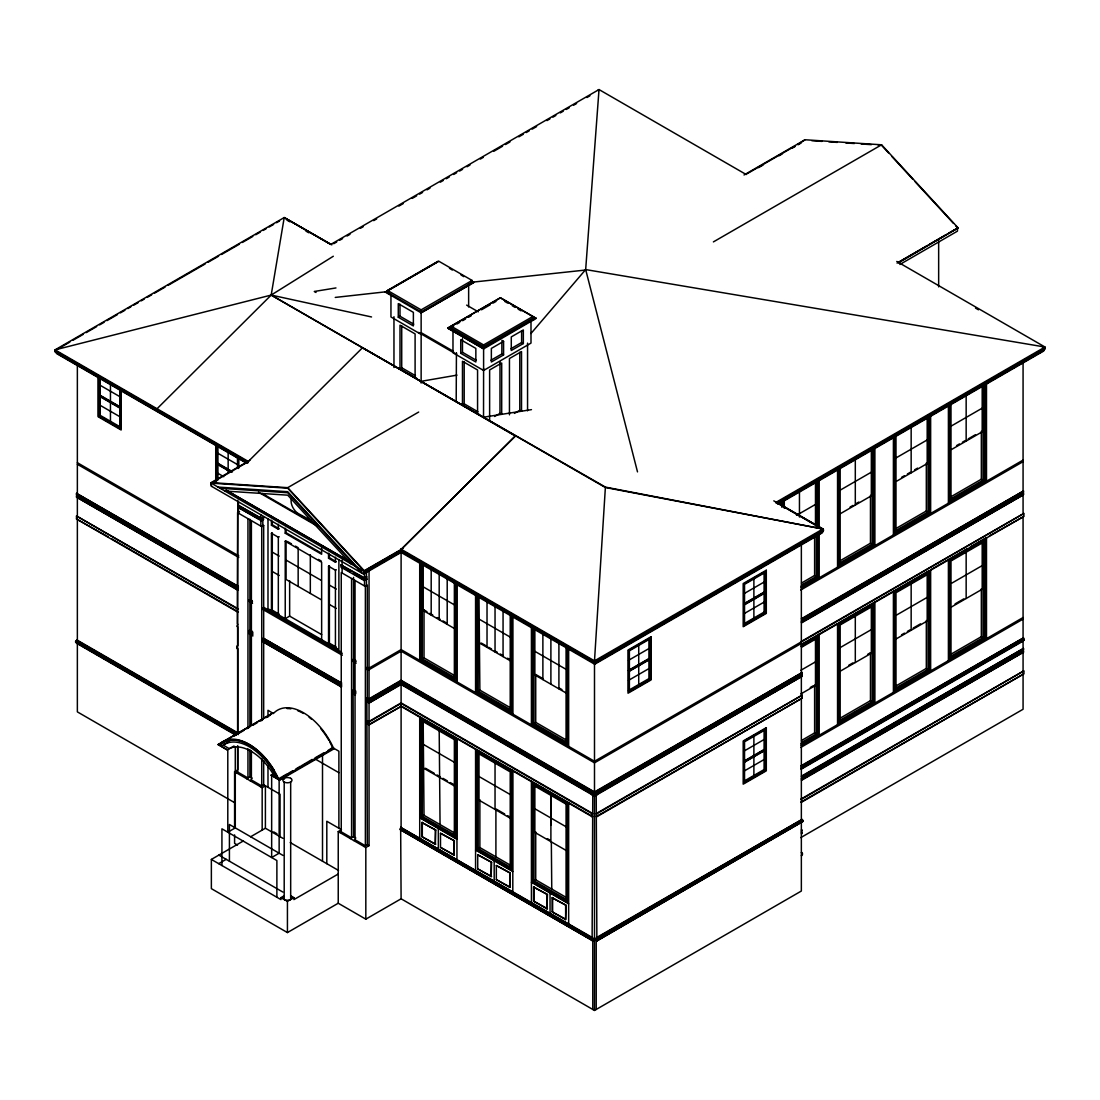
<?xml version="1.0" encoding="UTF-8"?>
<svg xmlns="http://www.w3.org/2000/svg" width="1100" height="1100" viewBox="0 0 1100 1100"><rect width="100%" height="100%" fill="white"/><g stroke="black" fill="none" stroke-linecap="round" stroke-linejoin="round"><path stroke-width="1.5" d="M456.431 352.811L456.197 401.651M460.735 353.293L460.735 339.694L475.846 348.411L475.846 362.01L460.735 353.293L462.467 352.289L462.467 338.69M477.565 413.545L477.565 369.971L462.467 361.254L462.467 404.828L464.186 403.824L477.909 411.757M483.533 417.203L483.601 368.473M489.624 421.341L489.624 369.971L501.696 363L501.696 414.37L499.978 413.38L499.978 362.01M490.985 360.223L501.861 353.953L501.861 342.059M503.58 341.344L491.356 348.411L491.356 362.01L503.58 354.942L503.58 341.344L501.861 340.354M509.451 414.837L509.451 358.531L521.524 351.574L521.524 411.29L519.791 410.286L519.791 352.275M211.186 482.611L287.719 487.671L364.237 570.763L364.237 574.475L211.186 486.118L211.186 482.611L249.893 460.268M594.495 660.866L605.371 487.506L271.191 295.075L55.055 349.869L248.325 461.45L362.478 347.779L605.467 487.121L822.896 529.004L594.495 660.866L400.675 548.969M746.24 174.542L599.019 89.554L585.668 269.569L637.505 471.886M157.053 408.746L271.191 295.075L284.212 217.566L331.829 244.86M530.956 333.52L585.668 269.582L1045 347.036L776.352 502.136L822.896 529.004L605.371 487.506M401.321 549.34L515.515 435.641M400.936 549.56L515.46 436.109L271.191 295.075L333.314 256.245M758.574 167.64L762.987 165.096M779.13 155.746L782.059 154.041M792.33 148.101L795.273 146.396M798.201 144.705L801.13 143M898.81 262.116L926.668 245.988M929.596 244.282L945.725 234.946M948.654 233.255L957.454 228.154L957.454 231.137L899.855 264.481M55.055 349.869L284.212 217.566L330.811 244.393M246.359 462.11L55 351.643L55 350.639L69.864 342.059M72.847 340.34L83.256 334.331M86.226 332.613L96.635 326.604M99.605 324.885L104.074 322.314M107.044 320.595L117.453 314.586M120.422 312.868L124.891 310.296M127.861 308.577L130.831 306.859M133.815 305.14L138.27 302.569M141.24 300.85L144.224 299.131M147.194 297.413L151.649 294.841M154.632 293.123L165.041 287.114M168.011 285.395L205.191 263.931M208.161 262.212L218.57 256.204M221.54 254.485L239.387 244.186M242.357 242.468L252.766 236.459M255.75 234.74L260.205 232.169M263.175 230.45L266.159 228.731M269.129 227.012L273.584 224.441M276.567 222.722L279.538 221.004M55 351.643L246.73 461.904M55.866 351.697L56.347 352.413M599.019 89.554L330.756 244.434L284.212 217.566M333.712 243.719L336.683 242M339.639 240.295L342.595 238.59M347.05 236.019L350.006 234.314M360.374 228.333L363.33 226.614M373.697 220.633L376.668 218.928M398.874 206.099L403.315 203.528M412.211 198.399L416.652 195.841M419.609 194.123L422.579 192.417M427.02 189.846L429.976 188.141M440.344 182.16L443.3 180.441M446.27 178.736L449.226 177.031M453.668 174.46L456.638 172.755M459.594 171.036L462.564 169.331M467.005 166.76L469.961 165.055M480.329 159.074L483.285 157.355M493.652 151.374L502.549 146.245M505.505 144.54L509.946 141.969M518.829 136.84L523.284 134.269M526.24 132.564L529.196 130.859M532.166 129.14L536.607 126.583M546.975 120.601L549.931 118.882M552.901 117.177L555.857 115.459M560.299 112.901L563.269 111.196M566.225 109.478L569.181 107.772M573.623 105.201L576.592 103.496M586.96 97.515L589.916 95.796M100.251 395.354L99.385 395.862L119.804 407.646L120.67 407.151L100.251 395.354L100.251 378.661M108.996 400.799L100.251 395.752L99.385 396.248L119.804 408.045L120.67 407.536M109.601 401.748L110.454 401.252L110.454 382.882M109.601 402.146L110.454 401.651L119.213 406.697M99.385 415.896L100.251 415.401L120.67 427.185L119.804 427.68L99.385 415.896L99.385 377.493M387.502 293.425L387.502 290.441L438.46 261.03L472.092 280.445L472.092 283.429M385.344 292.091L438.02 261.676L385.344 292.091L421.135 312.84L473.811 282.439L421.135 312.744M237.916 587.826L76.491 494.629L76.491 493.364L238.411 586.355M76.491 494.629L238.411 587.606M237.916 590.288L76.491 497.104L76.491 495.853L238.411 588.844M76.491 497.104L238.411 590.081M398.283 317.226L413.38 325.944L413.38 312.345L398.283 303.627L398.283 317.226L400.001 316.236L413.724 324.156M387.502 290.441L421.135 309.856L472.092 280.445M472.092 282.329L421.135 311.85L387.502 292.339M237.916 612.191L76.491 518.994L76.491 516.01L238.411 608.987M76.491 518.994L108.391 536.91M447.81 328.061L500.39 297.701L536.168 318.368L500.39 297.894L447.81 328.061L483.601 348.728M453.888 325.724L449.529 328.24L483.601 347.916L534.449 318.546L531.493 316.841M456.803 324.046L459.704 322.369M462.605 320.691L465.52 319.014M468.421 317.336L471.322 315.659M481.498 309.788L490.215 304.755M493.116 303.077L496.031 301.4M232.526 471.735L217.938 463.306L217.071 463.801L231.66 472.23M231.069 471.281L217.938 463.705L217.071 464.2L230.202 471.776M415.456 375.691L401.72 367.771L400.001 368.761L400.001 325.188L415.099 333.905L415.099 377.479M227.288 469.7L228.154 469.205L228.154 450.835M227.288 470.099L228.154 469.59L228.154 472.808M744.026 174.983L805.049 139.755L881.581 144.801L958.1 227.893L898.562 262.79M212.657 482.281L247.844 461.973L247.844 462.976M746.35 174.157L794.777 146.204M797.72 144.512L805.049 139.755M351.01 562.21L226.256 490.174L224.854 491.026L287.732 495.179L350.969 563.832M532.73 318.368L483.601 346.734L451.261 328.061L451.261 326.26L483.601 344.933L532.73 316.566L532.73 320.54M536.168 318.368L483.601 348.906L447.81 328.24M238.136 505.216L261.58 518.375M510.895 348.741L521.62 342.54L523.339 343.544L523.339 329.945L511.28 336.903L511.28 350.501L523.339 343.544M238.136 507.402L259.476 519.337M452.98 330.234L452.98 352.797L483.601 370.466L530.998 343.104L530.998 320.54M237.6 734.209L237.6 512.696L239.539 511.569M287.719 487.671L418.688 412.046M713.391 241.904L881.581 144.801M237.82 505.038L261.25 518.567L263.519 517.261L263.519 519.434L261.25 520.74L237.82 507.21M341.715 652.341L263.67 607.296L263.67 525.511L260.879 526.13L260.879 520.149L261.58 520.548M237.6 512.696L261.731 526.625L263.67 525.511M271.439 525.264L272.291 524.769L279.194 528.756L278.327 529.251L271.439 525.264L271.439 520.245M76.491 641.217L76.931 639.98L238.769 733.425M236.28 734.965L75.625 642.221L75.625 641.217L238.274 734.621M75.625 642.221L235.304 733.906M76.491 642.221L76.931 642.964M271.439 533.266L272.291 532.757L272.291 610.211L279.194 614.199L278.327 614.694L278.327 537.24L271.439 533.266L271.439 610.706L272.291 610.211M278.327 537.24L279.194 536.745M285.23 528.206L285.23 533.225L286.082 532.73L321.049 552.915M494.615 416.474L499.978 413.38M321.695 634.631L289.644 616.124L285.23 618.668L285.23 541.227L286.082 540.719L286.082 579.452L321.159 599.692M514.429 413.394L519.791 410.286M252.532 603.336L249.081 601.356L249.081 599.789L252.189 600.655M328.543 558.236L329.395 557.741L336.298 561.715L335.431 562.224L328.543 558.236L328.543 553.217M328.543 566.225L329.395 565.73L329.395 643.184L336.298 647.158L335.431 647.666L335.431 570.212L328.543 566.225L328.543 643.679L329.395 643.184M342.279 655.284L262.762 609.373L263.67 607.296M237.394 624.03L237.82 500.294M262.762 609.373L263.67 608.85L266.626 610.541M364.526 573.018L364.526 577.816L366.465 576.689L366.891 579.123L364.306 580.607L340.931 567.119L340.931 564.933L364.953 578.064M335.431 570.212L336.298 569.717M252.904 633.462L249.452 631.482L249.452 630.231L252.189 631.317M249.452 631.482L252.189 632.555M252.904 635.951L249.452 633.971L249.452 632.72L252.189 633.806M249.452 633.971L252.189 635.044M364.237 570.763L402.944 548.419M897.077 263.12L958.1 227.893M363.811 571.244L401.445 549.794M822.25 531.864L822.25 532.868L594.715 664.235L594.66 661.842L401.211 550.151L401.362 551.609L363.853 573.031L401.748 550.839L401.748 549.835L364.237 571.491L211.186 483.134L287.719 488.194L364.237 571.271M363.853 572.275L401.748 550.839M340.931 564.933L364.306 578.435L366.891 576.936M341.289 684.502L263.244 639.444L263.244 638.192L341.715 683.004M366.891 579.123L364.526 579.989L364.526 585.97L367.317 585.351L367.317 667.136L369.05 668.126L369.05 570.941M263.244 639.444L341.715 684.241M341.289 686.977L263.244 641.933L263.244 640.681L341.715 685.493M263.244 641.933L341.715 686.73M351.587 578.504L351.587 837.801L341.248 831.834L341.248 572.536L365.379 586.465L367.317 585.351M423.17 564.877L423.17 610.473L424.022 609.964L426.938 611.655M356.125 663.217L352.674 661.224L352.674 659.67L353.54 659.175L355.836 660.495M352.674 661.224L353.54 660.729L353.54 689.824L355.836 691.158M234.039 745.992L227.26 749.911L218.157 744.535L272.731 713.02L273.377 713.529A51.851 29.934 60 0 1 333.493 748.11L278.919 779.735M218.157 744.659L272.731 713.144L267.988 710.284L267.988 716.898M218.804 745.03L230.601 738.086M233.558 736.395L236.5 734.69M239.456 732.985L243.87 730.428M246.826 728.723L249.782 727.018M252.725 725.312L257.153 722.769M260.095 721.064L263.051 719.359M265.994 717.654L270.421 715.096M242.357 741.386A50.847 29.356 60 0 0 220.206 745.085L219.67 745.401A50.847 29.356 60 0 1 278.066 779.116L287.361 773.74M221.389 746.391L223.383 745.25A50.036 28.889 60 0 1 229.666 741.895M801.35 643.404L594.495 762.836L401.101 651.173L368.184 670.175L366.465 669.185L367.317 667.136M366.465 667.631L368.184 668.621L401.101 649.619L594.495 761.282L801.35 641.85M355.396 692.643L353.1 691.322L353.54 689.824M353.1 691.322L355.836 692.395M355.396 695.131L353.1 693.811L353.1 692.56L355.836 693.646M353.1 693.811L353.54 836.688L350.295 838.558M422.304 563.695L422.304 658.873L424.022 657.882L454.63 675.551M234.589 828.053L234.589 771.746L237.82 769.876L237.82 745.979M236.308 772.736L237.6 771.994L247.954 777.961L247.954 748.77M401.527 681.766L369.05 700.521L366.891 699.284L366.891 698.033L369.476 699.036M366.891 699.284L369.476 700.274M594.921 792.179L401.101 680.281L369.05 698.775L369.05 669.68M401.527 684.255L369.05 703.01L366.891 701.773L366.891 700.521L369.476 701.525M366.891 698.033L369.05 699.284L401.527 680.529M369.05 700.026L401.101 681.519L594.921 793.43M366.891 701.773L367.317 844.649L364.086 846.519M594.921 794.668L401.101 682.77L369.05 701.264L369.05 699.284M366.891 700.521L369.05 701.773L401.527 683.018M479.009 597.121L479.875 690.126L510.482 707.795M246.647 778.718L249.893 776.848L252.189 778.168M250.099 780.697L251.391 779.955L261.731 785.923L261.731 758.45M277.021 776.215L273.103 773.96L271.109 775.101L279.675 780.175L334.249 748.674L332.626 747.739A50.847 29.356 60 0 0 329.752 741.895M369.05 724.405L401.527 706.159L369.05 724.9L366.891 723.662L366.891 720.679L369.476 721.669M592.776 813.574L401.101 702.914L369.05 721.421L369.05 701.773M366.891 720.679L369.05 721.916L401.527 703.161M366.891 723.662L369.476 724.652M260.439 786.679L263.67 784.809L280.046 794.255L280.046 836.688M276.334 778.126L277.2 777.617L276.334 778.25M234.589 771.746L262.171 787.669L265.403 785.799L265.403 828.231L282.92 838.351M288.393 773.286L292.806 770.729M295.762 769.024L300.506 766.164M301.661 765.614L312.194 759.412M314.93 757.955L323.785 752.84M328.212 750.296L332.626 747.615L338.882 751.218L338.882 828.231M333.493 748.11L278.919 779.611A51.851 29.934 60 0 0 218.804 744.906M776.146 503.25L1044.835 348.123L1044.835 349.113L778.332 502.989M777.562 503.044L1044.629 349.236M778.456 503.154L1044.079 350.171M777.562 504.047L1044.299 350.048L1044.299 349.058M778.456 504.158L1043.763 350.982L1043.763 349.993M478.156 595.939L478.156 691.116L479.875 690.126M796.537 515.35L815.485 504.419M839.273 490.683L871.338 472.175M896.582 457.6L927.19 439.931M951.596 425.837L982.19 408.169M801.35 698.129L801.35 891.027L594.495 1010.446L401.101 898.796L365.819 919.16L338.236 903.237L287.43 932.566L211.365 888.649L211.365 859.43L243.403 840.936M250.621 836.77L265.403 828.231M218.694 863.651L226.188 859.334M850.066 507.086L852.981 505.409M855.896 503.731L858.811 502.04M901.546 477.373L904.461 475.681M907.376 474.004L910.291 472.326M914.664 469.796L917.579 468.119M956.56 445.61L959.475 443.933M962.39 442.241L965.305 440.564M968.22 438.886L975.508 434.679M839.273 514.319L871.338 495.811L871.338 448.539M896.582 481.236L927.19 463.567L927.19 417.973M951.596 449.474L982.19 431.805L982.19 386.224M454.369 739.64L454.369 834.831L422.304 816.324L422.304 721.133L454.369 739.64L455.221 739.145L421.438 719.634L421.438 816.819L455.235 836.33L455.235 739.145M594.66 661.842L823.433 529.746L823.433 530.75L594.66 662.832L401.211 551.141M594.77 662.516L823.433 530.75M594.715 663.231L822.786 531.864L822.786 530.874M594.77 663.52L822.786 531.864M423.17 720.638L424.022 815.32L454.63 832.989M628.513 650.334L629.379 650.829L649.798 639.031L649.798 679.112L629.379 690.896L628.513 690.401L648.931 678.618L649.798 679.112M628.513 660.344L648.931 648.56M743.669 593.862L764.088 582.065M338.236 903.237L338.236 831.586L341.468 829.716L326.81 821.26L326.81 863.692M339.955 832.576L341.248 831.834M478.156 753.376L510.221 771.884L510.221 867.075L478.156 848.567L478.156 753.376L479.009 752.881L479.009 800.154L511.074 818.661M534.009 628.183L534.009 723.36L535.727 722.37L566.335 740.039M648.931 658.57L628.513 670.368L629.379 670.862L649.798 659.065L648.931 658.57L648.931 638.536L649.798 639.031M743.669 603.886L764.088 592.089L764.954 592.584L744.535 604.381M648.931 658.969L628.513 670.752L629.379 671.248L649.798 659.464L648.931 658.969L648.931 678.618M743.669 604.271L764.088 592.474M744.535 604.766L764.954 592.982M628.513 680.377L648.931 668.594M743.669 613.896L764.088 602.112M353.746 840.537L355.039 839.795L365.379 845.763L365.379 586.465M801.515 583.041L814.619 575.465L816.351 576.469L816.351 535.673M839.878 560.89L870.471 543.221L872.204 544.211L872.204 449.034M895.716 528.646L926.324 510.978L928.056 511.967L928.056 416.79M950.73 496.884L981.338 479.215L983.056 480.219L983.056 385.027M801.776 584.884L816.351 576.469M872.204 544.211L840.139 562.732L840.139 467.541M928.056 511.967L895.991 530.489L895.991 435.297M983.056 480.219L950.991 498.726L950.991 403.535M801.048 586.286L817.218 576.964L817.218 534.339M801.048 587.785L818.51 577.706L818.51 533.569M801.749 587.881L1023.069 460.103M800.759 590.013L1023.069 461.656M743.669 623.92L764.088 612.123L764.954 612.618L764.954 572.55L744.535 584.334L744.535 624.415L764.954 612.618M338.236 831.586L365.819 847.509L369.05 845.639L369.05 721.916M400.675 827.393L592.336 938.053L592.336 939.043L400.675 828.383L400.675 827.393L592.776 937.791L592.776 1009.456M400.235 829.62L592.776 940.789L400.235 829.62L400.675 828.383M211.365 859.43L280.968 899.607L280.968 897.614L283.126 896.376M422.304 816.324L424.022 815.32M400.675 830.376L401.101 898.796M421.877 822.525L435.751 830.046L435.311 844.401L421.877 836.646L421.877 822.525L435.751 830.046M280.968 897.614L287.43 901.354L293.906 897.614L293.906 899.607L338.236 874.019M479.009 800.154L479.875 799.659L479.875 847.564L510.482 865.232M421.877 836.646L435.751 844.154M801.364 618.75L1023.509 490.999L1023.509 492.25L801.804 620.249M801.804 618.998L1023.509 490.999M802.849 619.135L1023.509 492.25M801.364 621.239L1023.509 493.487L1023.509 494.739L801.804 622.737M801.804 621.486L1023.509 493.487M801.364 622.49L1023.509 494.739M440.495 833.277L454.369 840.785L453.929 855.154L440.495 847.385L440.495 833.277L454.369 840.785M534.009 785.62L566.074 804.128L566.074 899.319L534.009 880.811L534.009 785.62L534.861 785.125L534.861 832.398L566.926 850.905M440.495 847.385L454.369 854.906M800.759 641.754L1023.509 513.645M801.804 641.644L1023.935 513.398L1023.935 516.381L801.048 645.067M801.749 644.16L837.554 623.494L837.554 724.652M838.984 622.669L929.211 570.57M967.45 548.487L930.641 569.745L930.641 670.904M970.379 546.796L986.494 537.501L986.494 638.66M989.423 535.81L1023.509 516.629M801.048 646.553L817.218 637.216L817.218 734.401L801.048 743.737M801.776 647.13L816.351 638.715L816.351 733.906L801.776 742.321M928.056 574.227L895.991 592.735L895.991 687.926L928.056 669.419L928.056 574.227L927.19 573.732L927.19 621.005L896.582 638.674M983.056 542.465L950.991 560.986L950.991 656.164L983.056 637.656L983.056 542.465L982.19 541.97L982.19 589.243L951.596 606.911M478.156 848.567L479.875 847.564M477.716 854.769L491.604 862.29L491.164 876.645L477.716 868.89L477.716 854.769L491.604 862.29M566.074 804.128L566.926 803.633L566.926 900.817L533.143 881.306L533.143 784.135L566.926 803.633M800.91 670.271L815.485 661.856M839.273 648.12L871.338 629.612M896.582 615.038L927.19 597.369M951.596 583.275L982.19 565.606M401.101 682.77L401.101 680.776L594.495 792.426L802.216 672.513L802.216 673.75L594.495 793.678L401.101 682.014M594.495 793.183L802.216 673.75M594.495 792.426L594.495 794.42L802.216 674.987L802.216 676.239L596.214 794.668L596.86 938.176L594.495 939.537L592.13 938.176L592.776 794.668L401.101 684.007L369.476 702.763M401.101 702.914L401.101 683.265L594.495 794.915L802.216 674.987M802.216 676.239L594.495 796.166L594.495 794.915M592.13 795.039L594.495 796.414L596.86 795.039M477.716 868.89L491.604 876.398M496.334 865.521L510.221 873.029L509.781 887.398L496.334 879.629L496.334 865.521L510.221 873.029M810.246 687.527L813.161 685.836M848.609 665.376L852.981 662.846M867.556 654.431L870.471 652.754L871.338 653.249L871.338 605.976M901.546 634.81L904.461 633.132M907.376 631.441L910.291 629.764M913.206 628.072L920.494 623.865M955.102 603.9L963.848 598.84M592.13 813.959L592.13 816.942M800.91 693.908L815.485 685.493L815.485 638.22M839.273 671.756L871.338 653.249M596.214 813.574L802.216 695.145L802.216 698.129L596.654 816.819L596.654 813.835L802.216 695.145M596.214 816.571L802.216 698.129M496.334 879.629L510.221 887.15M743.669 741.276L765.669 728.764L765.669 770.481L743.82 783.09L743.82 741.372M743.669 751.3L764.088 739.516M534.009 880.811L535.727 879.808L566.335 897.476M743.669 761.324L764.088 749.526L764.954 750.021L744.535 761.819M745.126 760.87L764.088 749.925M744.535 762.204L764.954 750.42M533.569 887.013L547.456 894.534L547.016 908.889L533.569 901.134L533.569 887.013L547.456 894.534M743.669 771.334L764.088 759.55M801.515 740.479L814.619 732.902L816.351 733.906M839.878 718.327L870.471 700.659L872.204 701.663L872.204 606.471L840.139 624.979L840.139 720.17L872.204 701.663M895.716 686.084L926.324 668.415L928.056 669.419M950.73 654.335L981.338 636.666L983.056 637.656M801.048 745.223L818.51 735.144L818.51 634.989M801.749 745.319L1023.069 617.54M533.569 901.134L547.456 908.641M800.759 747.45L1023.069 619.094M743.669 781.357L764.088 769.574L764.954 770.069L764.954 729.987L744.535 741.785L744.535 781.852L764.954 770.069M552.186 897.765L566.074 905.286L565.634 919.641L552.186 911.886L552.186 897.765L566.074 905.286M800.759 765.971L1023.509 637.862L1023.509 638.852L801.804 766.865M801.804 765.861L1023.509 637.862M801.102 767.759L1023.935 639.1L1023.935 640.104L800.759 768.955M552.186 911.886L564.726 918.624M801.804 767.855L1023.509 639.856L1023.509 640.846L801.804 768.845M801.364 776.201L1023.509 648.436L1023.509 649.688L801.804 777.686M801.804 776.449L1023.509 648.436M802.849 776.586L1023.509 649.688M801.364 778.69L1023.509 650.925L1023.509 652.176L801.804 780.175M801.804 778.938L1023.509 650.925M801.364 779.928L1023.509 652.176M800.759 799.191L1023.509 671.082M801.804 799.081L1023.935 670.835L1023.935 673.819L801.804 802.079M800.759 802.175L1023.509 674.066M400.235 828.63L591.91 939.29L592.776 938.795M592.776 939.785L591.91 940.28L591.91 939.29M802.216 820.366L596.654 939.043L596.654 938.053L802.216 819.362L802.643 820.614M596.214 1009.456L596.214 938.795L597.08 939.29L803.069 820.366L803.069 821.356L596.654 941.036L802.643 821.604M802.216 821.356L596.654 940.032L596.654 941.036M801.35 829.95C802.574 829.207 802.574 831.6 801.35 831.188M801.35 832.439C802.574 831.696 802.574 834.089 801.35 833.676M800.759 837.622L1023.069 709.266L1023.069 673.819M801.35 852.582C802.862 851.689 802.862 856.13 801.35 855.58M594.715 664.235L401.101 552.447L363.591 574.104L363.591 572.866L401.101 551.457L594.976 663.396M420.929 381.356L456.995 375.127M335.968 287.939L314.298 291.472L316.016 292.476M483.601 417.189L531.465 409.64M335.252 297.426L388.066 291.555M471.529 282.274L586.327 269.954M811.855 140.718L822.058 141.391M828.864 141.845L837.361 142.409M845.859 142.972L854.37 143.522M861.176 143.976L871.379 144.65M878.171 145.104L881.581 145.324L888.539 152.873M218.02 487.08L287.719 491.714L361.776 572.11M220.041 488.249L287.732 492.745L361.611 572.962M597.781 90.269L598.95 90.489M271.191 295.075L371.539 316.965M773.809 500.857L822.896 529.004M896.761 261.442L1045 347.036M975.508 308.096L978.464 309.801M1041.892 346.418L1044.835 348.123M982.19 431.805L981.338 431.31L981.338 479.215M927.19 463.567L926.324 463.059L926.324 510.978M871.338 495.811L870.471 495.316L870.471 543.221M449.474 268.29L452.334 270.036M460.928 274.89L463.788 276.65M470.951 280.679L473.811 282.439M504.831 301.455L507.788 303.16M512.229 305.731L515.199 307.436M518.155 309.141L521.125 310.86M982.19 589.243L981.338 588.748L981.338 636.666M466.647 305.113L478.294 311.836M1023.069 638.605L1023.935 639.1M1023.069 639.609L1023.935 640.104M286.921 220.124L289.836 221.801M305.91 231.083L308.839 232.774M778.291 503.69L823.433 529.746M501.861 353.953L503.58 354.942M462.467 352.289L476.19 360.223M927.19 621.005L926.324 620.51L926.324 668.415M421.479 332.874L453.516 351.368M418.564 332.434L456.431 354.296L456.431 353.059M421.135 334.4L390.954 316.979L390.954 294.429M398.283 367.771L416.831 378.469M460.735 403.824L479.284 414.535M754.737 598.482L753.885 597.987L753.885 577.94M754.737 598.868L753.885 598.373L753.885 618.021M802.216 672.513L594.495 791.931L594.495 662.393M815.485 685.493L814.619 684.998L814.619 732.902M639.581 664.964L638.729 664.469L638.729 644.435M639.581 665.362L638.729 664.868L638.729 684.502M55 350.639L247.844 461.973M401.156 550.743L594.976 662.64M433.964 570.419L436.879 572.11M439.794 573.788L444.166 576.317M447.081 577.995L449.996 579.673M491.274 603.501L495.646 606.031M538.381 630.699L541.296 632.39M544.211 634.067L547.126 635.759M561.701 644.174L566.074 646.69L566.074 741.881L534.009 723.36M754.737 755.92L753.885 755.425L753.885 735.391M55.866 352.688L247.005 463.045M754.737 756.319L753.885 755.81L753.885 775.459M246.221 463.031L56.664 353.595L56.664 352.605M100.251 385.344L120.67 397.127M217.938 453.296L238.356 465.08M262.157 493.446L315.535 524.26M423.17 586.822L455.221 605.344M479.009 619.08L511.074 637.587M534.861 651.324L566.926 669.831M258.459 492.181L317.804 526.446M100.251 405.377L120.67 417.175M217.938 473.33L223.768 476.699M801.776 819.61L596.214 937.791L596.86 938.176M226.201 490.243L350.831 562.196M211.186 484.124L211.681 486.406M263.519 517.261L260.879 517.976L260.879 514.827M429.853 613.332L432.768 615.024M437.14 617.54L440.055 619.217M442.97 620.909L445.885 622.586M481.332 643.06L485.705 645.576M488.62 647.268L491.535 648.945M494.45 650.623L497.365 652.314M500.28 653.991L503.195 655.683M507.567 658.199L510.482 659.89M543.015 678.673L535.727 674.465L535.727 722.37M559.048 687.926L561.962 689.604M423.17 610.473L455.221 628.98M479.009 642.716L511.074 661.224M566.926 693.467L534.861 674.96L534.861 629.365M263.519 519.434L262.817 519.035L262.817 525.002M285.23 533.225L321.64 554.263L321.64 547.553M350.515 571.904L342.114 567.05L342.114 573.031M353.32 573.513L364.953 580.236M287.43 541.502L291.445 543.826M295.474 546.136L298.155 547.69L298.155 586.41M318.45 559.405L321.159 560.973M285.23 541.227L321.64 562.251L321.64 639.705M272.291 552.131L279.194 556.105M286.082 560.092L321.159 580.332M329.395 585.09L336.298 589.077M272.291 571.491L279.194 575.465M329.395 604.464L336.298 608.438M422.304 658.873L454.369 677.394L454.369 582.202M478.156 691.116L510.221 709.638L510.221 614.446M77.358 462.715L238.769 555.899M77.358 464.269L238.769 557.452M76.491 493.364L237.916 586.561M76.491 495.853L237.916 589.05M401.101 684.502L594.715 796.29M249.081 599.789L252.532 601.783M262.762 607.819L342.279 653.73M352.674 659.67L356.125 661.65M271.04 613.099L273.982 614.79M276.925 616.495L279.868 618.2M290.18 624.154L293.123 625.845M297.55 628.402L300.493 630.094M310.791 636.048L316.69 639.444M335.83 650.499L338.772 652.204M76.491 516.01L237.916 609.194M592.336 813.835L401.101 703.423L401.101 827.131M111.334 538.615L238.411 611.971M402.93 706.956L456.954 738.155L456.954 859.389M458.384 738.98L474.141 748.069M592.776 816.571L475.571 748.894L475.571 870.128M401.101 706.406L592.336 816.819M249.452 630.231L252.904 632.225M263.244 638.192L341.289 683.251M353.1 690.071L355.396 691.405M249.452 632.72L252.904 634.714M263.244 640.681L341.289 685.74M353.1 692.56L355.396 693.894M423.17 744.274L455.221 762.781M479.009 776.518L511.074 795.025M534.861 808.761L566.926 827.269M425.48 768.254L434.225 773.3M437.14 774.977L440.055 776.669M442.97 778.346L447.342 780.876M450.257 782.554L453.172 784.245M504.652 813.959L495.908 808.912L495.908 856.817M507.567 815.636L510.482 817.327M547.388 838.626L550.303 840.317M423.17 767.91L455.221 786.418M419.719 817.809L456.954 839.3M475.571 850.053L512.806 871.558M531.424 882.296L568.659 903.801M315.205 759.027L338.882 772.695M596.214 939.785L597.08 940.28L597.08 939.29M76.491 640.227L238.274 733.631M75.625 641.217L236.28 733.975M400.675 829.372L592.336 940.032L592.336 941.036M76.491 643.211L235.304 734.896M223.383 745.25L229.254 748.633A45.43 26.221 60 0 1 273.103 773.96M277.2 777.741L271.975 774.606L271.109 775.225L279.675 780.175M220.206 745.085L221.925 746.089A50.036 28.889 60 0 1 276.884 777.81L278.603 778.8M218.157 744.535L227.26 749.911M353.54 836.688L355.836 838.008M367.317 844.649L369.05 845.639M234.327 802.505L77.358 711.879L77.358 643.211M273.707 831.902L276.939 833.759M290.235 842.572L338.539 870.457M283.058 855.456L229.419 824.491L229.419 861.204M237.49 845.075L234.589 843.398L234.589 834.872M293.906 897.614L290.675 895.758A4.565 2.64 0 0 1 290.936 899.319A4.565 2.64 0 0 1 284.817 899.786A4.565 2.64 0 0 1 283.484 896.294M218.859 855.099L282.879 892.072M892.018 156.654L912.876 179.314M915.2 181.83L953.466 223.383M955.776 225.899L958.1 228.415M440.055 824.574L439.189 729.891M551.169 824.821L550.894 794.379L550.894 841.651M551.334 841.72L551.76 889.061M1023.069 362.918L1023.069 490.751M1023.069 492.002L1023.069 493.24M1023.069 494.491L1023.069 513.398M1023.069 516.381L1023.069 670.835M986.494 383.487L986.494 481.223M985.215 382.993L985.215 481.456L948.846 502.453L948.846 403.989M985.215 538.739L985.215 638.894L948.846 659.904L948.846 559.735M983.923 385.234L983.923 480.714L950.139 500.225L950.139 404.745M966.157 395.478L966.157 441.059M966.157 551.224L966.157 598.496M948.406 405.474L948.406 503.209M948.406 559.487L948.406 660.646M938.657 240.859L938.657 286.88M930.641 415.731L930.641 513.466M930.201 414.755L930.201 513.219L893.832 534.215L893.832 435.751M930.201 570.501L930.201 670.656L893.832 691.652L893.832 591.498M928.909 416.996L928.909 512.476L895.125 531.974L895.125 436.507M911.157 427.226L911.157 472.821M911.157 582.986L911.157 630.259M893.406 437.236L893.406 534.957M893.406 591.25L893.406 692.409M874.789 447.989L874.789 545.71M874.789 601.989L874.789 703.148M874.349 448.69L874.349 545.462L837.98 566.459L837.98 469.7M874.349 602.745L874.349 702.9L837.98 723.896L837.98 623.741M873.056 447.535L873.056 544.72L839.273 564.217L839.273 468.751M870.471 652.754L870.471 700.659M855.305 457.793L855.305 505.065M855.305 615.23L855.305 662.502M837.554 469.48L837.554 567.201M818.936 480.232L818.936 528.234M818.936 533.376L818.936 577.954M818.936 634.246L818.936 735.391M818.51 480.934L818.51 526.776M817.218 481.484L817.218 525.814M816.351 481.277L816.351 527.175M815.485 482.474L815.485 524.673M814.619 536.112L814.619 575.465M801.35 544.665L801.35 672.513M801.35 673.75L801.35 674.987M801.35 676.239L801.35 695.145M799.452 491.728L799.452 517.055M784.286 499.785L784.286 508.283M783.42 500.995L783.42 506.11M782.128 500.239L782.128 507.031M781.701 501.724L781.701 506.866M764.088 572.055L764.088 592.089M764.088 594.082L764.088 612.123M764.088 729.492L764.088 749.526M764.088 751.52L764.088 769.574M629.379 650.829L629.379 690.896M594.495 796.414L594.495 1010.446M568.659 648.629L568.659 746.35M568.659 802.643L568.659 923.876M568.219 648.849L568.219 745.607L531.85 724.611L531.85 626.148M568.219 802.89L568.219 903.045L531.85 882.049L531.85 781.894M566.926 647.886L566.926 743.366L533.143 723.869L533.143 628.389M565.634 905.534L565.634 919.641M558.91 643.252L558.91 688.834M552.626 897.518L552.626 911.625M550.894 638.632L550.894 684.214M550.041 893.049L550.041 913.124M547.016 894.781L547.016 908.889M542.877 633.999L542.877 679.58M535.727 831.902L535.727 879.808M534.449 318.368L534.449 319.55M534.009 886.765L534.009 900.886M531.424 627.138L531.424 724.859M531.424 781.138L531.424 902.371M527.56 343.118L527.56 410.822M521.62 330.646L521.62 342.54M512.806 614.666L512.806 714.106M512.806 770.399L512.806 891.633M512.366 614.9L512.366 713.364L475.998 692.368L475.998 593.904M512.366 770.646L512.366 870.801L475.998 849.805L475.998 749.65M511.074 615.656L511.074 711.122L477.29 691.625L477.29 596.145M509.781 873.29L509.781 887.398M503.058 609.317L503.058 656.59M495.041 606.375L495.041 651.97M495.041 762.135L495.041 809.407M494.189 860.805L494.189 880.88M491.164 862.537L491.164 876.645M487.025 601.755L487.025 647.336M483.601 344.933L483.601 346.734M483.601 347.724L483.601 370.466M475.571 594.88L475.571 692.615M470.36 283.429L470.36 284.419M468.641 284.419L468.641 306.982M464.186 361.928L464.186 403.824M456.954 584.141L456.954 681.862M456.514 584.348L456.514 681.12L420.145 660.124L420.145 563.351M456.514 738.402L456.514 838.558L420.145 817.561L420.145 717.393M455.235 581.707L455.235 678.879L421.438 659.381L421.438 563.901M453.929 841.032L453.929 855.154M451.261 329.244L451.261 330.234M449.529 328.061L449.529 329.244M447.205 578.765L447.205 624.346M439.189 574.131L439.189 619.726M438.336 828.561L438.336 848.636M435.311 830.294L435.311 844.401M431.186 569.511L431.186 615.092M424.022 609.964L424.022 657.882M422.304 822.277L422.304 836.399M421.135 309.856L421.135 383.061M419.719 562.636L419.719 660.371M419.719 716.65L419.719 837.884M401.72 325.861L401.72 367.771M401.101 550.454L401.101 680.281M400.001 304.205L400.001 316.236M393.965 316.731L393.965 367.524M389.221 293.425L389.221 294.429M368.184 668.621L368.184 670.175M367.317 668.69L367.317 697.785M367.317 699.036L367.317 700.274M366.465 571.904L366.465 576.689M366.465 578.875L366.465 584.842M365.819 847.509L365.819 919.16M364.306 578.435L364.306 580.607M355.039 580.498L355.039 839.795M353.54 577.376L353.54 659.175M353.54 691.075L353.54 692.312M342.114 560.161L342.114 564.877M338.882 559.735L338.882 649.646L267.988 608.726L267.988 518.801M335.431 557.191L335.431 562.224M329.395 554.386L329.395 557.741M322.506 754.985L322.506 861.204M310.324 554.716L310.324 593.45M290.675 782.045L290.675 899.484M289.644 580.759L289.644 616.124M287.43 901.354L287.43 932.566M286.082 529.389L286.082 532.73M284.364 775.596L284.364 779.034M284.199 782.045L284.199 899.484M279.139 779.02L279.139 853.201L271.659 857.519L271.659 774.923M278.327 524.219L278.327 529.251M276.884 897.242L276.884 860.544L221.925 828.809L221.925 865.521M272.291 521.414L272.291 524.769M267.988 765.421L267.988 787.298M263.67 608.85L263.67 637.945M263.67 639.196L263.67 640.434M263.67 641.685L263.67 718.355M263.67 760.952L263.67 784.809M262.171 787.669L262.171 830.101M261.731 526.625L261.731 720.665M261.25 518.567L261.25 520.74M251.391 520.658L251.391 725.01M251.391 750.764L251.391 779.955M249.893 519.241L249.893 599.335M249.893 600.889L249.893 629.984M249.893 631.235L249.893 632.473M249.893 633.71L249.893 725.725M249.893 749.581L249.893 776.848M247.954 518.664L247.954 728.159M238.837 458.109L238.837 468.064M238.466 501.834L238.466 505.038M238.466 507.21L238.466 513.191M238.205 458.494L238.205 468.504M237.82 624.277C238.205 625.364 235.661 626.368 237.82 626.752L237.82 645.659C236.308 645.109 236.308 649.55 237.82 648.643L237.82 734.016M237.6 746.24L237.6 771.994M237.504 457.229L237.504 467.252M235.29 746.969L235.29 827.888L227.796 832.205L227.796 749.595M217.938 446.614L217.938 463.306M217.938 463.705L217.938 480.013M217.071 445.445L217.071 480.576M216.37 444.207L216.37 480.92M215.738 444.757L215.738 481.305M121.151 390.156L121.151 430.018L98.037 416.666L98.037 376.819M120.519 390.541L120.519 428.918L98.67 416.309L98.67 376.255M119.804 389.276L119.804 427.68M110.454 401.651L110.454 421.3M100.251 395.752L100.251 415.401M77.358 364.196L77.358 493.364M77.358 494.629L77.358 495.853M77.358 497.104L77.358 516.01M77.358 518.994L77.358 640.227M243.746 741.909A50.847 29.356 60 0 1 269.72 763.634M270.641 764.926A50.847 29.356 60 0 1 274.134 770.303M287.031 708.565A50.847 29.356 60 0 1 290.923 708.826M297.784 710.71A50.847 29.356 60 0 1 303.435 713.46M309.086 717.241A50.847 29.356 60 0 1 311.314 719.029M320.843 728.709A50.847 29.356 60 0 1 328.969 740.492M311.094 519.915A9.914 5.734 60 0 1 308.468 519.09L298.375 513.604A10.326 5.967 60 0 1 291.637 498.066M651.145 636.707L628.031 650.045L628.031 693.22L651.145 679.882L651.145 636.707M766.301 570.226L743.188 583.564L743.188 626.739L766.301 613.401L766.301 570.226M650.513 637.808L628.664 650.416L628.664 692.134L650.513 679.525L650.513 637.808M765.669 571.312L743.82 583.935L743.82 625.652L765.669 613.03L765.669 571.312M873.056 604.986L839.273 624.484L839.273 721.669L873.056 702.158L873.056 604.986M928.909 572.729L895.125 592.24L895.125 689.411L928.909 669.914L928.909 572.729M983.923 540.98L950.139 560.477L950.139 657.663L983.923 638.151L983.923 540.98M766.301 727.664L743.188 741.001L743.188 784.176L766.301 770.839L766.301 727.664M290.675 778.305L289.726 777.893A4.565 2.64 0 0 0 282.879 779.941A4.565 2.64 0 0 0 288.998 782.65A4.565 2.64 0 0 0 290.675 778.305M511.074 771.389L477.29 751.878L477.29 849.062L511.074 868.56L511.074 771.389"/></g></svg>
